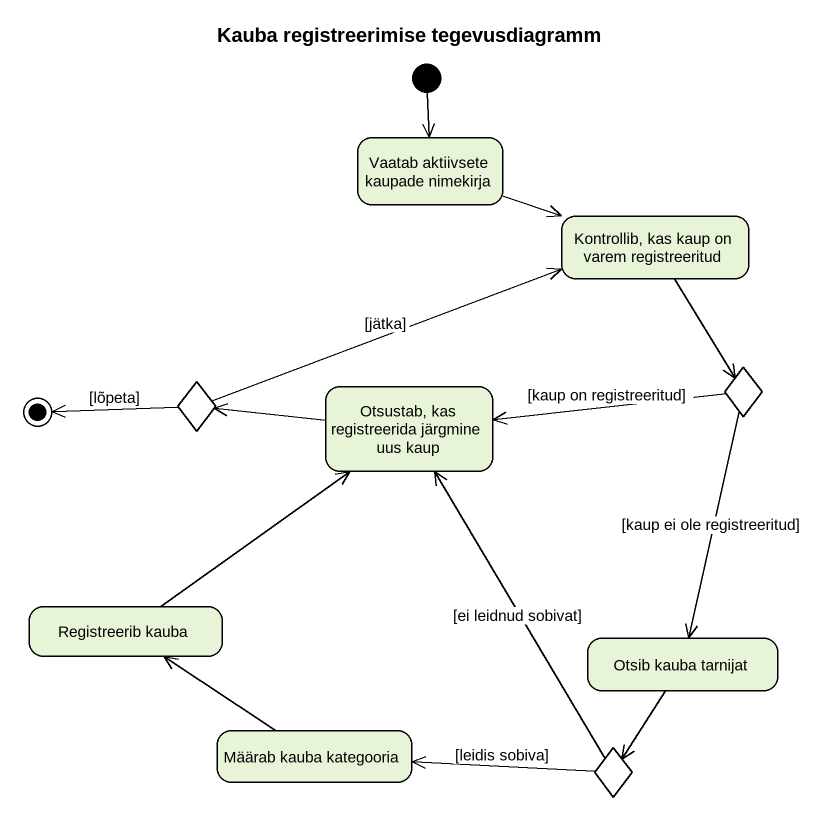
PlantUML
@startuml
title Kauba registreerimise tegevusdiagramm
hide empty description
state "Vaatab aktiivsete kaupade nimekirja" as Vaatab_aktiivsete_kaupade
state "Kontrollib, kas kaup on varem registreeritud" as Kontrollib_kas_kaup_on
state choice1 <<choice>>
state "Otsustab, kas registreerida järgmine uus kaup" as Otsustab_kas_registreerida
state choice2 <<choice>>
state "Registreerib kauba" as Registreerib_kauba
state "Otsib kauba tarnijat" as Otsib_kauba_tarnijat
state "Määrab kauba kategooria" as Määrab_kauba_kategooria
state choice3 <<choice>>
[*] --> Vaatab_aktiivsete_kaupade
Vaatab_aktiivsete_kaupade -right-> Kontrollib_kas_kaup_on
Kontrollib_kas_kaup_on --> choice2
choice1 -right-> Kontrollib_kas_kaup_on : [jätka]
Otsustab_kas_registreerida -left-> choice1
choice2 -left-> Otsustab_kas_registreerida : [kaup on registreeritud]
choice2 --> Otsib_kauba_tarnijat : [kaup ei ole registreeritud]
Registreerib_kauba -up-> Otsustab_kas_registreerida
Otsib_kauba_tarnijat --> choice3
Määrab_kauba_kategooria -up-> Registreerib_kauba
choice3 -up-> Otsustab_kas_registreerida : [ei leidnud sobivat]
choice3 -left-> Määrab_kauba_kategooria : [leidis sobiva]
choice1 -left-> [*] : [lõpeta]
@enduml
